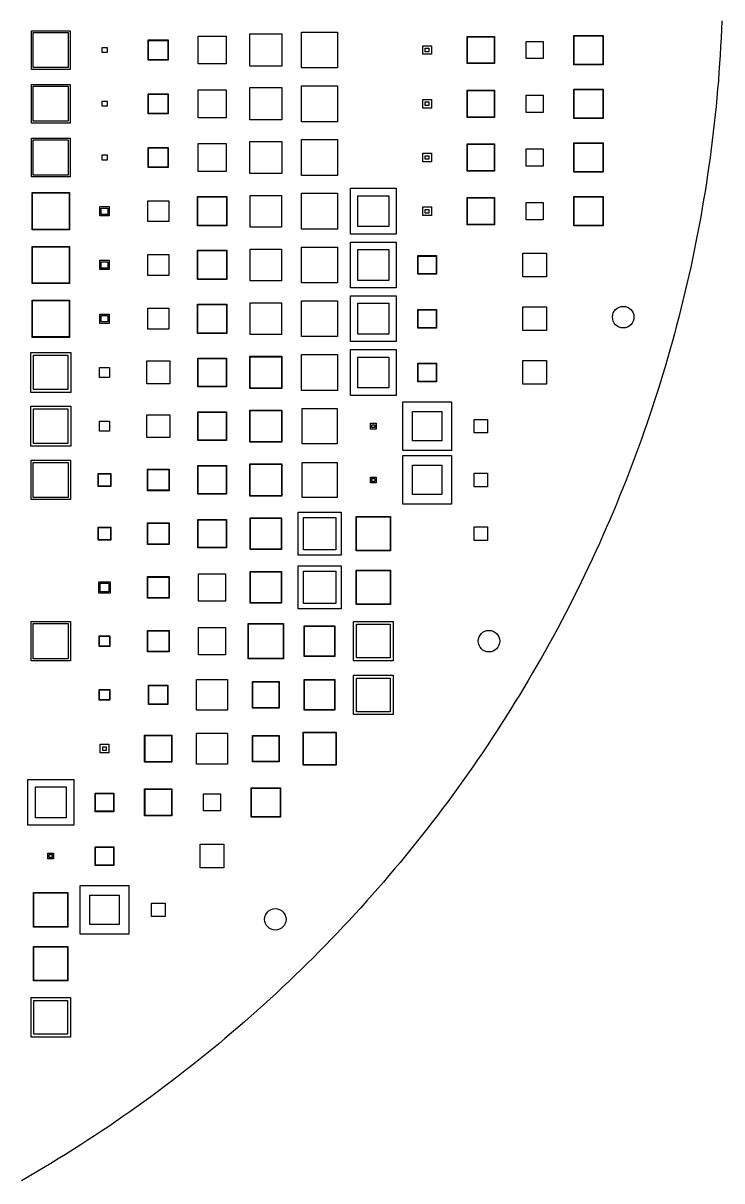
# Model space of a CAD drawing. Header units: millimetres. Extents: x -195 to 195, y -204 to 195.
# Drawn here: x 97.4 to 194.9, y -169.1 to -7.5 of the extents above; entities that cross this region are included whole.
import ezdxf

# ---------------------------------------------------------------- set-up
doc = ezdxf.new("R2010")
doc.units = ezdxf.units.MM
for name, color, linetype in [('M1', 1, 'Continuous'), ('M2', 30, 'Continuous'), ('NPTH', 9, 'Continuous'), ('OUTLINE', 7, 'Continuous')]:
    doc.layers.add(name, color=color, linetype=linetype)

msp = doc.modelspace()

# ---------------------------------------------------------------- linework, layer by layer
at = {"layer": 'M1'}
for points in [[(103.7, -8.8), (103.7, -13.7), (98.8, -13.7), (98.8, -8.8)], [(121.8, -9.3), (125.7, -9.3), (125.7, -13.2), (121.8, -13.2)], [(133.5, -9), (133.5, -13.5), (129, -13.5), (129, -9)], [(141.25, -8.75), (141.25, -13.75), (136.25, -13.75), (136.25, -8.75)], [(163.1, -9.4), (163.1, -13.1), (159.4, -13.1), (159.4, -9.4)], [(178.25, -9.25), (178.25, -13.25), (174.25, -13.25), (174.25, -9.25)], [(109.1, -10.9), (109.1, -11.6), (108.4, -11.6), (108.4, -10.9)], [(117.65, -9.85), (117.65, -12.65), (114.85, -12.65), (114.85, -9.85)], [(154, -11), (154, -11.5), (153.5, -11.5), (153.5, -11)], [(169.95, -10.05), (169.95, -12.45), (167.55, -12.45), (167.55, -10.05)], [(103.7, -16.3), (103.7, -21.2), (98.8, -21.2), (98.8, -16.3)], [(117.65, -17.35), (117.65, -20.15), (114.85, -20.15), (114.85, -17.35)], [(125.7, -16.8), (125.7, -20.7), (121.8, -20.7), (121.8, -16.8)], [(129, -16.5), (133.5, -16.5), (133.5, -21), (129, -21)], [(141.25, -16.25), (141.25, -21.25), (136.25, -21.25), (136.25, -16.25)], [(159.4, -16.9), (163.1, -16.9), (163.1, -20.6), (159.4, -20.6)], [(169.95, -17.55), (169.95, -19.95), (167.55, -19.95), (167.55, -17.55)], [(178.25, -16.75), (178.25, -20.75), (174.25, -20.75), (174.25, -16.75)], [(109.1, -18.4), (109.1, -19.1), (108.4, -19.1), (108.4, -18.4)], [(153.5, -18.5), (154, -18.5), (154, -19), (153.5, -19)], [(103.7, -23.8), (103.7, -28.7), (98.8, -28.7), (98.8, -23.8)], [(133.5, -24), (133.5, -28.5), (129, -28.5), (129, -24)], [(136.25, -23.75), (141.25, -23.75), (141.25, -28.75), (136.25, -28.75)], [(117.65, -24.85), (117.65, -27.65), (114.85, -27.65), (114.85, -24.85)], [(125.7, -24.3), (125.7, -28.2), (121.8, -28.2), (121.8, -24.3)], [(163.1, -24.4), (163.1, -28.1), (159.4, -28.1), (159.4, -24.4)], [(169.95, -25.05), (169.95, -27.45), (167.55, -27.45), (167.55, -25.05)], [(178.25, -24.25), (178.25, -28.25), (174.25, -28.25), (174.25, -24.25)], [(109.1, -25.9), (109.1, -26.6), (108.4, -26.6), (108.4, -25.9)], [(154, -26), (154, -26.5), (153.5, -26.5), (153.5, -26)], [(98.7, -31.2), (103.8, -31.2), (103.8, -36.3), (98.7, -36.3)], [(117.7, -32.3), (117.7, -35.2), (114.8, -35.2), (114.8, -32.3)], [(125.75, -31.75), (125.75, -35.75), (121.75, -35.75), (121.75, -31.75)], [(133.45, -31.55), (133.45, -35.95), (129.05, -35.95), (129.05, -31.55)], [(141.25, -31.25), (141.25, -36.25), (136.25, -36.25), (136.25, -31.25)], [(148.4, -31.6), (148.4, -35.9), (144.1, -35.9), (144.1, -31.6)], [(159.4, -31.9), (163.1, -31.9), (163.1, -35.6), (159.4, -35.6)], [(178.25, -31.75), (178.25, -35.75), (174.25, -35.75), (174.25, -31.75)], [(108.1, -33.1), (109.4, -33.1), (109.4, -34.4), (108.1, -34.4)], [(153.5, -33.5), (154, -33.5), (154, -34), (153.5, -34)], [(169.95, -32.55), (169.95, -34.95), (167.55, -34.95), (167.55, -32.55)], [(103.8, -38.7), (103.8, -43.8), (98.7, -43.8), (98.7, -38.7)], [(136.25, -38.75), (141.25, -38.75), (141.25, -43.75), (136.25, -43.75)], [(117.7, -39.8), (117.7, -42.7), (114.8, -42.7), (114.8, -39.8)], [(121.75, -39.25), (125.75, -39.25), (125.75, -43.25), (121.75, -43.25)], [(129.05, -39.05), (133.45, -39.05), (133.45, -43.45), (129.05, -43.45)], [(148.4, -39.1), (148.4, -43.4), (144.1, -43.4), (144.1, -39.1)], [(155, -40), (155, -42.5), (152.5, -42.5), (152.5, -40)], [(170.4, -39.6), (170.4, -42.9), (167.1, -42.9), (167.1, -39.6)], [(109.4, -40.6), (109.4, -41.9), (108.1, -41.9), (108.1, -40.6)], [(103.8, -46.2), (103.8, -51.3), (98.7, -51.3), (98.7, -46.2)], [(125.75, -46.75), (125.75, -50.75), (121.75, -50.75), (121.75, -46.75)], [(133.45, -46.55), (133.45, -50.95), (129.05, -50.95), (129.05, -46.55)], [(141.25, -46.25), (141.25, -51.25), (136.25, -51.25), (136.25, -46.25)], [(148.4, -46.6), (148.4, -50.9), (144.1, -50.9), (144.1, -46.6)], [(109.4, -48.1), (109.4, -49.4), (108.1, -49.4), (108.1, -48.1)], [(117.7, -47.3), (117.7, -50.2), (114.8, -50.2), (114.8, -47.3)], [(155, -47.5), (155, -50), (152.5, -50), (152.5, -47.5)], [(170.4, -47.1), (170.4, -50.4), (167.1, -50.4), (167.1, -47.1)], [(104.05, -53.45), (104.05, -59.05), (98.45, -59.05), (98.45, -53.45)], [(117.85, -54.65), (117.85, -57.85), (114.65, -57.85), (114.65, -54.65)], [(125.7, -54.3), (125.7, -58.2), (121.8, -58.2), (121.8, -54.3)], [(133.45, -54.05), (133.45, -58.45), (129.05, -58.45), (129.05, -54.05)], [(141.25, -53.75), (141.25, -58.75), (136.25, -58.75), (136.25, -53.75)], [(148.4, -54.1), (148.4, -58.4), (144.1, -58.4), (144.1, -54.1)], [(167.1, -54.6), (170.4, -54.6), (170.4, -57.9), (167.1, -57.9)], [(108.05, -55.55), (109.45, -55.55), (109.45, -56.95), (108.05, -56.95)], [(155, -55), (155, -57.5), (152.5, -57.5), (152.5, -55)], [(104.05, -60.95), (104.05, -66.55), (98.45, -66.55), (98.45, -60.95)], [(136.3, -61.3), (141.2, -61.3), (141.2, -66.2), (136.3, -66.2)], [(117.85, -62.15), (117.85, -65.35), (114.65, -65.35), (114.65, -62.15)], [(125.7, -61.8), (125.7, -65.7), (121.8, -65.7), (121.8, -61.8)], [(133.45, -61.55), (133.45, -65.95), (129.05, -65.95), (129.05, -61.55)], [(155.8, -61.7), (155.8, -65.8), (151.7, -65.8), (151.7, -61.7)], [(160.3, -62.8), (162.2, -62.8), (162.2, -64.7), (160.3, -64.7)], [(109.45, -63.05), (109.45, -64.45), (108.05, -64.45), (108.05, -63.05)], [(146.65, -63.35), (146.65, -64.15), (145.85, -64.15), (145.85, -63.35)], [(103.7, -68.8), (103.7, -73.7), (98.8, -73.7), (98.8, -68.8)], [(125.7, -69.3), (125.7, -73.2), (121.8, -73.2), (121.8, -69.3)], [(133.45, -69.05), (133.45, -73.45), (129.05, -73.45), (129.05, -69.05)], [(141.2, -68.8), (141.2, -73.7), (136.3, -73.7), (136.3, -68.8)], [(155.8, -69.2), (155.8, -73.3), (151.7, -73.3), (151.7, -69.2)], [(109.65, -70.35), (109.65, -72.15), (107.85, -72.15), (107.85, -70.35)], [(114.8, -69.8), (117.7, -69.8), (117.7, -72.7), (114.8, -72.7)], [(146.65, -70.85), (146.65, -71.65), (145.85, -71.65), (145.85, -70.85)], [(162.2, -70.3), (162.2, -72.2), (160.3, -72.2), (160.3, -70.3)], [(141.75, -75.75), (141.75, -81.75), (135.75, -81.75), (135.75, -75.75)], [(117.7, -77.3), (117.7, -80.2), (114.8, -80.2), (114.8, -77.3)], [(121.8, -76.8), (125.7, -76.8), (125.7, -80.7), (121.8, -80.7)], [(133.4, -76.6), (133.4, -80.9), (129.1, -80.9), (129.1, -76.6)], [(143.9, -76.4), (148.6, -76.4), (148.6, -81.1), (143.9, -81.1)], [(109.65, -77.85), (109.65, -79.65), (107.85, -79.65), (107.85, -77.85)], [(162.2, -77.8), (162.2, -79.7), (160.3, -79.7), (160.3, -77.8)], [(141.75, -83.25), (141.75, -89.25), (135.75, -89.25), (135.75, -83.25)], [(148.6, -83.9), (148.6, -88.6), (143.9, -88.6), (143.9, -83.9)], [(109.55, -85.45), (109.55, -87.05), (107.95, -87.05), (107.95, -85.45)], [(114.8, -84.8), (117.7, -84.8), (117.7, -87.7), (114.8, -87.7)], [(125.65, -84.35), (125.65, -88.15), (121.85, -88.15), (121.85, -84.35)], [(133.4, -84.1), (133.4, -88.4), (129.1, -88.4), (129.1, -84.1)], [(103.7, -91.3), (103.7, -96.2), (98.8, -96.2), (98.8, -91.3)], [(121.85, -91.85), (125.65, -91.85), (125.65, -95.65), (121.85, -95.65)], [(128.8, -91.3), (133.7, -91.3), (133.7, -96.2), (128.8, -96.2)], [(140.9, -91.6), (140.9, -95.9), (136.6, -95.9), (136.6, -91.6)], [(148.6, -91.4), (148.6, -96.1), (143.9, -96.1), (143.9, -91.4)], [(109.45, -93.05), (109.45, -94.45), (108.05, -94.45), (108.05, -93.05)], [(117.7, -92.3), (117.7, -95.2), (114.8, -95.2), (114.8, -92.3)], [(117.6, -99.9), (117.6, -102.6), (114.9, -102.6), (114.9, -99.9)], [(125.9, -99.1), (125.9, -103.4), (121.6, -103.4), (121.6, -99.1)], [(133.1, -99.4), (133.1, -103.1), (129.4, -103.1), (129.4, -99.4)], [(136.6, -99.1), (140.9, -99.1), (140.9, -103.4), (136.6, -103.4)], [(148.6, -98.9), (148.6, -103.6), (143.9, -103.6), (143.9, -98.9)], [(109.45, -100.55), (109.45, -101.95), (108.05, -101.95), (108.05, -100.55)], [(125.9, -106.6), (125.9, -110.9), (121.6, -110.9), (121.6, -106.6)], [(141, -106.5), (141, -111), (136.5, -111), (136.5, -106.5)], [(118.1, -106.9), (118.1, -110.6), (114.4, -110.6), (114.4, -106.9)], [(133.1, -106.9), (133.1, -110.6), (129.4, -110.6), (129.4, -106.9)], [(108.5, -108.5), (109, -108.5), (109, -109), (108.5, -109)], [(103.4, -114.1), (103.4, -118.4), (99.1, -118.4), (99.1, -114.1)], [(118.1, -114.4), (118.1, -118.1), (114.4, -118.1), (114.4, -114.4)], [(133.25, -114.25), (133.25, -118.25), (129.25, -118.25), (129.25, -114.25)], [(107.5, -115), (110, -115), (110, -117.5), (107.5, -117.5)], [(124.95, -115.05), (124.95, -117.45), (122.55, -117.45), (122.55, -115.05)], [(107.5, -122.5), (110, -122.5), (110, -125), (107.5, -125)], [(125.4, -122.1), (125.4, -125.4), (122.1, -125.4), (122.1, -122.1)], [(101.65, -123.35), (101.65, -124.15), (100.85, -124.15), (100.85, -123.35)], [(103.6, -128.9), (103.6, -133.6), (98.9, -133.6), (98.9, -128.9)], [(110.8, -129.2), (110.8, -133.3), (106.7, -133.3), (106.7, -129.2)], [(117.2, -130.3), (117.2, -132.2), (115.3, -132.2), (115.3, -130.3)], [(103.6, -136.4), (103.6, -141.1), (98.9, -141.1), (98.9, -136.4)], [(103.6, -143.9), (103.6, -148.6), (98.9, -148.6), (98.9, -143.9)]]:
    msp.add_lwpolyline(points, close=True, dxfattribs=at)
at = {"layer": 'M2'}
for points in [[(103.95, -8.55), (103.95, -13.95), (98.55, -13.95), (98.55, -8.55)], [(121.8, -9.3), (125.7, -9.3), (125.7, -13.2), (121.8, -13.2)], [(133.5, -9), (133.5, -13.5), (129, -13.5), (129, -9)], [(141.25, -8.75), (141.25, -13.75), (136.25, -13.75), (136.25, -8.75)], [(163.15, -9.35), (163.15, -13.15), (159.35, -13.15), (159.35, -9.35)], [(178.3, -9.2), (178.3, -13.3), (174.2, -13.3), (174.2, -9.2)], [(109.1, -10.9), (109.1, -11.6), (108.4, -11.6), (108.4, -10.9)], [(117.6, -9.9), (117.6, -12.6), (114.9, -12.6), (114.9, -9.9)], [(154.35, -10.65), (154.35, -11.85), (153.15, -11.85), (153.15, -10.65)], [(169.95, -10.05), (169.95, -12.45), (167.55, -12.45), (167.55, -10.05)], [(103.95, -16.05), (103.95, -21.45), (98.55, -21.45), (98.55, -16.05)], [(117.6, -17.4), (117.6, -20.1), (114.9, -20.1), (114.9, -17.4)], [(125.7, -16.8), (125.7, -20.7), (121.8, -20.7), (121.8, -16.8)], [(129, -16.5), (133.5, -16.5), (133.5, -21), (129, -21)], [(141.25, -16.25), (141.25, -21.25), (136.25, -21.25), (136.25, -16.25)], [(159.35, -16.85), (163.15, -16.85), (163.15, -20.65), (159.35, -20.65)], [(169.95, -17.55), (169.95, -19.95), (167.55, -19.95), (167.55, -17.55)], [(178.3, -16.7), (178.3, -20.8), (174.2, -20.8), (174.2, -16.7)], [(109.1, -18.4), (109.1, -19.1), (108.4, -19.1), (108.4, -18.4)], [(153.15, -18.15), (154.35, -18.15), (154.35, -19.35), (153.15, -19.35)], [(103.95, -23.55), (103.95, -28.95), (98.55, -28.95), (98.55, -23.55)], [(133.5, -24), (133.5, -28.5), (129, -28.5), (129, -24)], [(136.25, -23.75), (141.25, -23.75), (141.25, -28.75), (136.25, -28.75)], [(178.3, -24.2), (178.3, -28.3), (174.2, -28.3), (174.2, -24.2)], [(117.6, -24.9), (117.6, -27.6), (114.9, -27.6), (114.9, -24.9)], [(125.7, -24.3), (125.7, -28.2), (121.8, -28.2), (121.8, -24.3)], [(154.35, -25.65), (154.35, -26.85), (153.15, -26.85), (153.15, -25.65)], [(163.15, -24.35), (163.15, -28.15), (159.35, -28.15), (159.35, -24.35)], [(169.95, -25.05), (169.95, -27.45), (167.55, -27.45), (167.55, -25.05)], [(109.1, -25.9), (109.1, -26.6), (108.4, -26.6), (108.4, -25.9)], [(149.45, -30.55), (149.45, -36.95), (143.05, -36.95), (143.05, -30.55)], [(98.65, -31.15), (103.85, -31.15), (103.85, -36.35), (98.65, -36.35)], [(117.7, -32.3), (117.7, -35.2), (114.8, -35.2), (114.8, -32.3)], [(125.8, -31.7), (125.8, -35.8), (121.7, -35.8), (121.7, -31.7)], [(133.45, -31.55), (133.45, -35.95), (129.05, -35.95), (129.05, -31.55)], [(141.25, -31.25), (141.25, -36.25), (136.25, -36.25), (136.25, -31.25)], [(159.35, -31.85), (163.15, -31.85), (163.15, -35.65), (159.35, -35.65)], [(178.3, -31.7), (178.3, -35.8), (174.2, -35.8), (174.2, -31.7)], [(108.3, -33.3), (109.2, -33.3), (109.2, -34.2), (108.3, -34.2)], [(153.15, -33.15), (154.35, -33.15), (154.35, -34.35), (153.15, -34.35)], [(169.95, -32.55), (169.95, -34.95), (167.55, -34.95), (167.55, -32.55)], [(103.85, -38.65), (103.85, -43.85), (98.65, -43.85), (98.65, -38.65)], [(136.25, -38.75), (141.25, -38.75), (141.25, -43.75), (136.25, -43.75)], [(149.45, -38.05), (149.45, -44.45), (143.05, -44.45), (143.05, -38.05)], [(117.7, -39.8), (117.7, -42.7), (114.8, -42.7), (114.8, -39.8)], [(121.7, -39.2), (125.8, -39.2), (125.8, -43.3), (121.7, -43.3)], [(129.05, -39.05), (133.45, -39.05), (133.45, -43.45), (129.05, -43.45)], [(155.05, -39.95), (155.05, -42.55), (152.45, -42.55), (152.45, -39.95)], [(170.4, -39.6), (170.4, -42.9), (167.1, -42.9), (167.1, -39.6)], [(109.2, -40.8), (109.2, -41.7), (108.3, -41.7), (108.3, -40.8)], [(103.85, -46.15), (103.85, -51.35), (98.65, -51.35), (98.65, -46.15)], [(125.8, -46.7), (125.8, -50.8), (121.7, -50.8), (121.7, -46.7)], [(133.45, -46.55), (133.45, -50.95), (129.05, -50.95), (129.05, -46.55)], [(141.25, -46.25), (141.25, -51.25), (136.25, -51.25), (136.25, -46.25)], [(149.45, -45.55), (149.45, -51.95), (143.05, -51.95), (143.05, -45.55)], [(109.2, -48.3), (109.2, -49.2), (108.3, -49.2), (108.3, -48.3)], [(117.7, -47.3), (117.7, -50.2), (114.8, -50.2), (114.8, -47.3)], [(155.05, -47.45), (155.05, -50.05), (152.45, -50.05), (152.45, -47.45)], [(170.4, -47.1), (170.4, -50.4), (167.1, -50.4), (167.1, -47.1)], [(149.45, -53.05), (149.45, -59.45), (143.05, -59.45), (143.05, -53.05)], [(103.65, -53.85), (103.65, -58.65), (98.85, -58.65), (98.85, -53.85)], [(117.85, -54.65), (117.85, -57.85), (114.65, -57.85), (114.65, -54.65)], [(125.75, -54.25), (125.75, -58.25), (121.75, -58.25), (121.75, -54.25)], [(133.5, -54), (133.5, -58.5), (129, -58.5), (129, -54)], [(141.25, -53.75), (141.25, -58.75), (136.25, -58.75), (136.25, -53.75)], [(167.1, -54.6), (170.4, -54.6), (170.4, -57.9), (167.1, -57.9)], [(108.05, -55.55), (109.45, -55.55), (109.45, -56.95), (108.05, -56.95)], [(155.05, -54.95), (155.05, -57.55), (152.45, -57.55), (152.45, -54.95)], [(103.65, -61.35), (103.65, -66.15), (98.85, -66.15), (98.85, -61.35)], [(136.3, -61.3), (141.2, -61.3), (141.2, -66.2), (136.3, -66.2)], [(157.15, -60.35), (157.15, -67.15), (150.35, -67.15), (150.35, -60.35)], [(117.85, -62.15), (117.85, -65.35), (114.65, -65.35), (114.65, -62.15)], [(125.75, -61.75), (125.75, -65.75), (121.75, -65.75), (121.75, -61.75)], [(133.5, -61.5), (133.5, -66), (129, -66), (129, -61.5)], [(160.3, -62.8), (162.2, -62.8), (162.2, -64.7), (160.3, -64.7)], [(109.45, -63.05), (109.45, -64.45), (108.05, -64.45), (108.05, -63.05)], [(146.45, -63.55), (146.45, -63.95), (146.05, -63.95), (146.05, -63.55)], [(157.15, -67.85), (157.15, -74.65), (150.35, -74.65), (150.35, -67.85)], [(104, -68.5), (104, -74), (98.5, -74), (98.5, -68.5)], [(125.75, -69.25), (125.75, -73.25), (121.75, -73.25), (121.75, -69.25)], [(133.5, -69), (133.5, -73.5), (129, -73.5), (129, -69)], [(141.2, -68.8), (141.2, -73.7), (136.3, -73.7), (136.3, -68.8)], [(109.6, -70.4), (109.6, -72.1), (107.9, -72.1), (107.9, -70.4)], [(114.75, -69.75), (117.75, -69.75), (117.75, -72.75), (114.75, -72.75)], [(146.45, -71.05), (146.45, -71.45), (146.05, -71.45), (146.05, -71.05)], [(162.2, -70.3), (162.2, -72.2), (160.3, -72.2), (160.3, -70.3)], [(117.75, -77.25), (117.75, -80.25), (114.75, -80.25), (114.75, -77.25)], [(121.75, -76.75), (125.75, -76.75), (125.75, -80.75), (121.75, -80.75)], [(133.45, -76.55), (133.45, -80.95), (129.05, -80.95), (129.05, -76.55)], [(141, -76.5), (141, -81), (136.5, -81), (136.5, -76.5)], [(143.85, -76.35), (148.65, -76.35), (148.65, -81.15), (143.85, -81.15)], [(109.6, -77.9), (109.6, -79.6), (107.9, -79.6), (107.9, -77.9)], [(162.2, -77.8), (162.2, -79.7), (160.3, -79.7), (160.3, -77.8)], [(141, -84), (141, -88.5), (136.5, -88.5), (136.5, -84)], [(148.65, -83.85), (148.65, -88.65), (143.85, -88.65), (143.85, -83.85)], [(114.75, -84.75), (117.75, -84.75), (117.75, -87.75), (114.75, -87.75)], [(125.65, -84.35), (125.65, -88.15), (121.85, -88.15), (121.85, -84.35)], [(133.45, -84.05), (133.45, -88.45), (129.05, -88.45), (129.05, -84.05)], [(109.35, -85.65), (109.35, -86.85), (108.15, -86.85), (108.15, -85.65)], [(104, -91), (104, -96.5), (98.5, -96.5), (98.5, -91)], [(121.85, -91.85), (125.65, -91.85), (125.65, -95.65), (121.85, -95.65)], [(128.85, -91.35), (133.65, -91.35), (133.65, -96.15), (128.85, -96.15)], [(140.85, -91.65), (140.85, -95.85), (136.65, -95.85), (136.65, -91.65)], [(149, -91), (149, -96.5), (143.5, -96.5), (143.5, -91)], [(109.5, -93), (109.5, -94.5), (108, -94.5), (108, -93)], [(117.75, -92.25), (117.75, -95.25), (114.75, -95.25), (114.75, -92.25)], [(149, -98.5), (149, -104), (143.5, -104), (143.5, -98.5)], [(117.55, -99.95), (117.55, -102.55), (114.95, -102.55), (114.95, -99.95)], [(125.9, -99.1), (125.9, -103.4), (121.6, -103.4), (121.6, -99.1)], [(133.05, -99.45), (133.05, -103.05), (129.45, -103.05), (129.45, -99.45)], [(136.65, -99.15), (140.85, -99.15), (140.85, -103.35), (136.65, -103.35)], [(109.5, -100.5), (109.5, -102), (108, -102), (108, -100.5)], [(125.9, -106.6), (125.9, -110.9), (121.6, -110.9), (121.6, -106.6)], [(141.05, -106.45), (141.05, -111.05), (136.45, -111.05), (136.45, -106.45)], [(108.15, -108.15), (109.35, -108.15), (109.35, -109.35), (108.15, -109.35)], [(118.15, -106.85), (118.15, -110.65), (114.35, -110.65), (114.35, -106.85)], [(133.05, -106.95), (133.05, -110.55), (129.45, -110.55), (129.45, -106.95)], [(104.45, -113.05), (104.45, -119.45), (98.05, -119.45), (98.05, -113.05)], [(118.15, -114.35), (118.15, -118.15), (114.35, -118.15), (114.35, -114.35)], [(133.3, -114.2), (133.3, -118.3), (129.2, -118.3), (129.2, -114.2)], [(107.45, -114.95), (110.05, -114.95), (110.05, -117.55), (107.45, -117.55)], [(124.95, -115.05), (124.95, -117.45), (122.55, -117.45), (122.55, -115.05)], [(107.45, -122.45), (110.05, -122.45), (110.05, -125.05), (107.45, -125.05)], [(125.4, -122.1), (125.4, -125.4), (122.1, -125.4), (122.1, -122.1)], [(101.45, -123.55), (101.45, -123.95), (101.05, -123.95), (101.05, -123.55)], [(103.65, -128.85), (103.65, -133.65), (98.85, -133.65), (98.85, -128.85)], [(112.15, -127.85), (112.15, -134.65), (105.35, -134.65), (105.35, -127.85)], [(117.2, -130.3), (117.2, -132.2), (115.3, -132.2), (115.3, -130.3)], [(103.65, -136.35), (103.65, -141.15), (98.85, -141.15), (98.85, -136.35)], [(104, -143.5), (104, -149), (98.5, -149), (98.5, -143.5)]]:
    msp.add_lwpolyline(points, close=True, dxfattribs=at)
at = {"layer": 'NPTH'}
for centre in [(181.11, -48.53), (162.38, -93.75), (132.58, -132.58)]:
    msp.add_circle(centre, 1.5, dxfattribs=at)
at = {"layer": 'OUTLINE'}
msp.add_lwpolyline([(194.87, -7.18), (194.82, -8.37), (194.77, -9.57), (194.7, -10.76), (194.63, -11.96), (194.56, -13.15), (194.47, -14.35), (194.38, -15.54), (194.28, -16.73), (194.17, -17.92), (194.06, -19.11), (193.94, -20.3), (193.81, -21.49), (193.68, -22.68), (193.53, -23.87), (193.38, -25.06), (193.23, -26.24), (193.06, -27.43), (192.89, -28.61), (192.71, -29.8), (192.52, -30.98), (192.33, -32.16), (192.13, -33.34), (191.92, -34.52), (191.71, -35.69), (191.48, -36.87), (191.25, -38.04), (191.02, -39.22), (190.77, -40.39), (190.52, -41.56), (190.26, -42.72), (190, -43.89), (189.72, -45.06), (189.44, -46.22), (189.16, -47.38), (188.86, -48.54), (188.56, -49.7), (188.25, -50.85), (187.94, -52.01), (187.61, -53.16), (187.28, -54.31), (186.95, -55.46), (186.6, -56.61), (186.25, -57.75), (185.89, -58.89), (185.53, -60.03), (185.16, -61.17), (184.78, -62.3), (184.39, -63.44), (184, -64.57), (183.6, -65.69), (183.19, -66.82), (182.78, -67.94), (182.36, -69.06), (181.93, -70.18), (181.5, -71.29), (181.06, -72.41), (180.61, -73.52), (180.16, -74.62), (179.7, -75.73), (179.23, -76.83), (178.75, -77.93), (178.27, -79.02), (177.78, -80.11), (177.29, -81.2), (176.79, -82.29), (176.28, -83.37), (175.76, -84.45), (175.24, -85.53), (174.71, -86.6), (174.18, -87.67), (173.64, -88.74), (173.09, -89.81), (172.54, -90.87), (171.97, -91.92), (171.41, -92.98), (170.83, -94.03), (170.25, -95.07), (169.67, -96.12), (169.07, -97.15), (168.47, -98.19), (167.87, -99.22), (167.26, -100.25), (166.64, -101.27), (166.01, -102.29), (165.38, -103.31), (164.75, -104.32), (164.1, -105.33), (163.45, -106.34), (162.8, -107.34), (162.14, -108.34), (161.47, -109.33), (160.79, -110.32), (160.11, -111.3), (159.43, -112.28), (158.74, -113.26), (158.04, -114.23), (157.34, -115.2), (156.63, -116.16), (155.91, -117.12), (155.19, -118.07), (154.46, -119.02), (153.73, -119.97), (152.99, -120.91), (152.24, -121.85), (151.49, -122.78), (150.74, -123.71), (149.98, -124.63), (149.21, -125.55), (148.43, -126.46), (147.66, -127.37), (146.87, -128.27), (146.08, -129.17), (145.29, -130.06), (144.49, -130.95), (143.68, -131.84), (142.87, -132.72), (142.05, -133.59), (141.23, -134.46), (140.4, -135.32), (139.57, -136.18), (138.73, -137.04), (137.89, -137.89), (137.04, -138.73), (136.18, -139.57), (135.32, -140.4), (134.46, -141.23), (133.59, -142.05), (132.72, -142.87), (131.84, -143.68), (130.95, -144.49), (130.06, -145.29), (129.17, -146.08), (128.27, -146.87), (127.37, -147.66), (126.46, -148.43), (125.55, -149.21), (124.63, -149.98), (123.71, -150.74), (122.78, -151.49), (121.85, -152.24), (120.91, -152.99), (119.97, -153.73), (119.02, -154.46), (118.07, -155.19), (117.12, -155.91), (116.16, -156.63), (115.2, -157.34), (114.23, -158.04), (113.26, -158.74), (112.28, -159.43), (111.3, -160.11), (110.32, -160.79), (109.33, -161.47), (108.34, -162.14), (107.34, -162.8), (106.34, -163.45), (105.33, -164.1), (104.32, -164.75), (103.31, -165.38), (102.29, -166.01), (101.27, -166.64), (100.25, -167.26), (99.22, -167.87), (98.19, -168.47), (97.15, -169.07)], dxfattribs=at)

doc.saveas('drawing.dxf')
